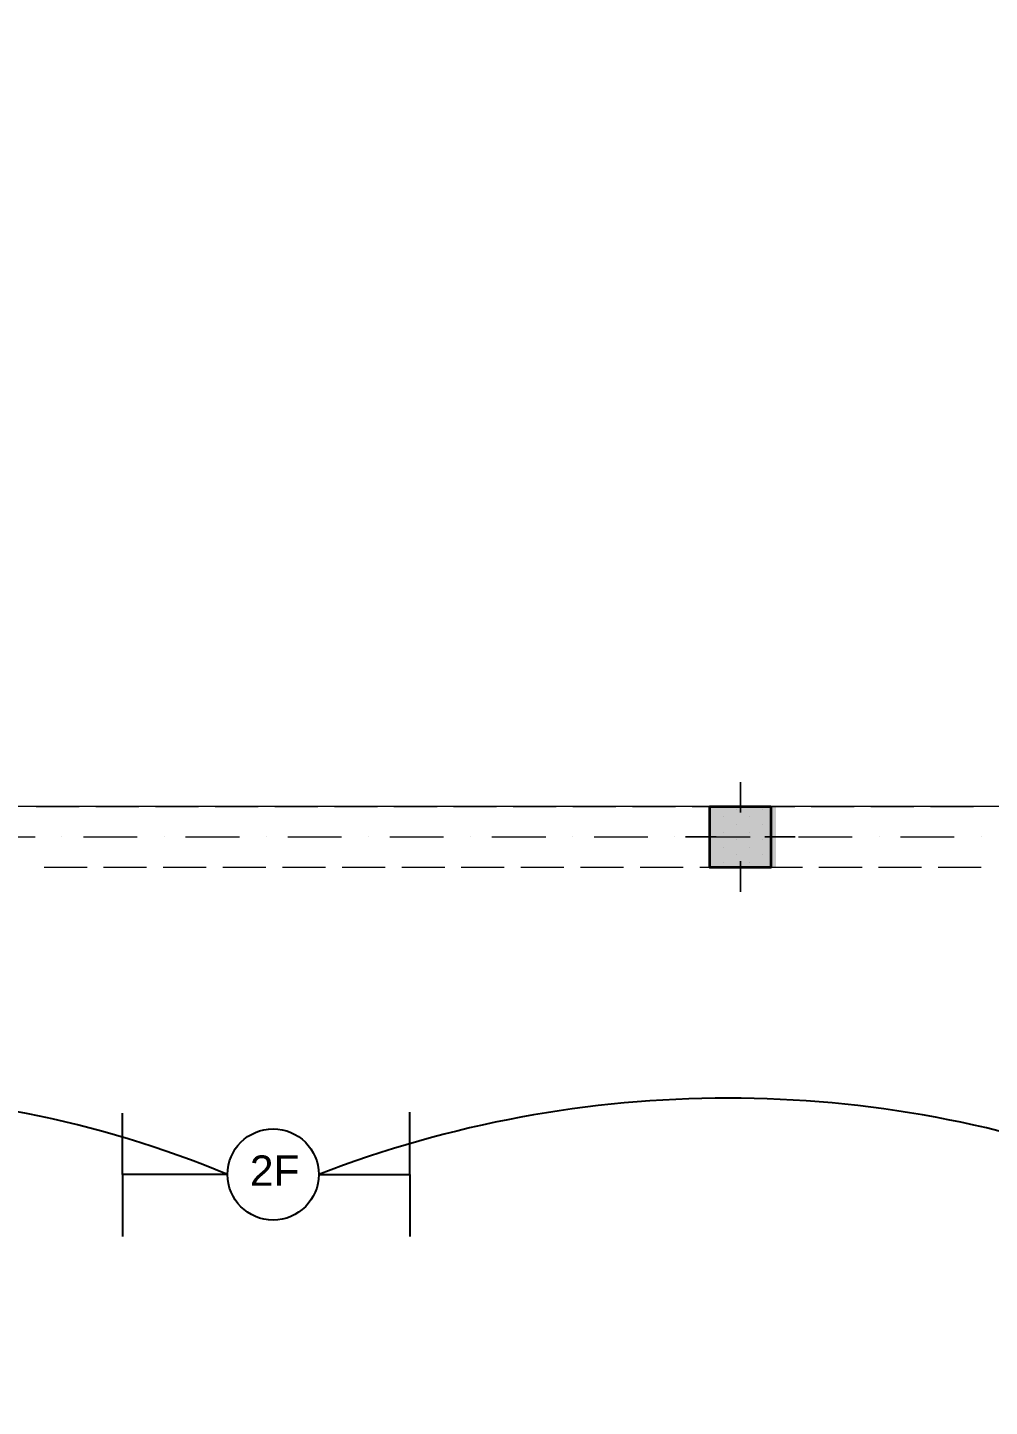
# Model space of a CAD drawing. Header units: inches. Extents: x 206002 to 410047, y 60394 to 83306.
# Drawn here: x 226213 to 229378, y 72319 to 76855 of the extents above; entities that cross this region are included whole.
import ezdxf

# ---------------------------------------------------------------- set-up
doc = ezdxf.new("R2010")
doc.units = ezdxf.units.IN
doc.header["$MEASUREMENT"] = 0
doc.layers.add('LIGHTING', color=1, linetype='Continuous')
doc.layers.add('PDF_Structural - Bearing', color=7, linetype='Continuous')
doc.styles.get("Standard").update_dxf_attribs({"font": 'arial.ttf'})

msp = doc.modelspace()

# ---------------------------------------------------------------- linework, layer by layer
at = {"layer": 'LIGHTING'}
for p, q in [((226525.3, 73082), (226525.3, 73284)), ((227470.9, 73082), (227470.9, 73287.3)), ((226871.1, 73082), (226525.3, 73082)), ((226525.3, 73082), (226525.3, 72877.9)), ((227171.1, 73082), (227470.9, 73082)), ((227470.9, 73082), (227470.9, 72877.9))]:
    msp.add_line(p, q, dxfattribs=at)
msp.add_circle((227021.1, 73082), 150, dxfattribs=at)
for centre, radius, start, end in [((225525.8, 69834), 3515.6, 67.5019, 112.3891), ((228517.6, 69593.7), 3739.2, 68.8926, 111.1074)]:
    msp.add_arc(centre, radius, start, end, dxfattribs=at)
at = {"layer": 'PDF_Structural - Bearing', "lineweight": 18}
msp.add_lwpolyline([(271070.4, 74292.9), (240590.2, 74292.9), (240590.2, 81254.4), (237582.3, 81254.4), (237582.3, 74292.9), (207102.1, 74292.9), (207102.1, 65369.4), (216627.1, 65369.4), (216627.1, 63865.4), (261745.9, 63865.4), (261745.9, 65369.4), (271070.4, 65369.4)], close=True, dxfattribs=at)
at = {"layer": 'PDF_Structural - Bearing', "lineweight": 0}
for points in [[(228558.5, 74373.1), (228558.5, 74272.8)], [(228378, 74192.6), (228478.3, 74192.6)], [(228739, 74192.6), (228638.7, 74192.6)], [(228558.5, 74012.1), (228558.5, 74112.4)]]:
    msp.add_lwpolyline(points, close=True, dxfattribs=at)
at = {"layer": 'PDF_Structural - Bearing', "lineweight": 18}
for points in [[(226241.9, 74293.1), (226383.4, 74293.1)], [(226438, 74293.1), (226579.5, 74293.1)], [(226634.2, 74293.1), (226775.7, 74293.1)], [(226830.4, 74293.1), (226971.8, 74293.1)], [(227026.5, 74293.1), (227168, 74293.1)], [(227222.6, 74293.1), (227364.1, 74293.1)], [(227418.7, 74293.1), (227560.2, 74293.1)], [(227614.8, 74293.1), (227756.3, 74293.1)], [(227811, 74293.1), (227952.4, 74293.1)], [(228007.1, 74293.1), (228148.5, 74293.1)], [(228203.2, 74293.1), (228344.7, 74293.1)], [(228399.3, 74293.1), (228540.9, 74293.1)], [(228595.5, 74293.1), (228737, 74293.1)], [(228791.6, 74293.1), (228933.1, 74293.1)], [(228987.7, 74293.1), (229129.2, 74293.1)], [(229183.9, 74293.1), (229325.3, 74293.1)], [(226267.3, 74092.5), (226408.8, 74092.5)], [(226463.4, 74092.5), (226604.9, 74092.5)], [(226659.5, 74092.5), (226801, 74092.5)], [(226855.6, 74092.5), (226997.1, 74092.5)], [(227051.8, 74092.5), (227193.2, 74092.5)], [(227247.9, 74092.5), (227389.3, 74092.5)], [(227444, 74092.5), (227585.5, 74092.5)], [(227640.1, 74092.5), (227781.7, 74092.5)], [(227836.3, 74092.5), (227977.8, 74092.5)], [(228032.4, 74092.5), (228173.9, 74092.5)], [(228228.6, 74092.5), (228370, 74092.5)], [(228424.7, 74092.5), (228566.1, 74092.5)], [(228620.8, 74092.5), (228762.3, 74092.5)], [(228816.9, 74092.5), (228958.4, 74092.5)], [(229013, 74092.5), (229154.5, 74092.5)], [(229209.1, 74092.5), (229350.6, 74092.5)]]:
    msp.add_lwpolyline(points, dxfattribs=at)
at = {"layer": 'PDF_Structural - Bearing', "lineweight": 35}
msp.add_lwpolyline([(228658.8, 74292.9), (228658.8, 74092.3), (228458.3, 74092.3), (228458.3, 74292.9)], close=True, dxfattribs=at)
msp.add_lwpolyline([(228658.8, 74292.9), (228658.8, 74092.3), (228458.3, 74092.3), (228458.3, 74292.9)], close=True, dxfattribs=at)
at = {"layer": 'PDF_Structural - Bearing', "lineweight": 15}
for points in [[(228458.7, 74283.8), (228458.7, 74283.8)], [(228458.7, 74283.8), (228458.7, 74283.8)], [(228545.5, 74283.8), (228545.5, 74283.8)], [(228545.5, 74283.8), (228545.5, 74283.8)], [(228632.3, 74283.8), (228632.3, 74283.8)], [(228632.3, 74283.8), (228632.3, 74283.8)], [(228458.7, 74233.7), (228458.7, 74233.7)], [(228458.7, 74233.7), (228458.7, 74233.7)], [(228502.1, 74258.8), (228502.1, 74258.8)], [(228502.1, 74258.8), (228502.1, 74258.8)], [(228545.5, 74233.7), (228545.5, 74233.7)], [(228545.5, 74233.7), (228545.5, 74233.7)], [(228588.9, 74258.8), (228588.9, 74258.8)], [(228588.9, 74258.8), (228588.9, 74258.8)], [(228632.3, 74233.7), (228632.3, 74233.7)], [(228632.3, 74233.7), (228632.3, 74233.7)], [(228458.7, 74183.6), (228458.7, 74183.6)], [(228458.7, 74183.6), (228458.7, 74183.6)], [(228502.1, 74208.6), (228502.1, 74208.6)], [(228502.1, 74208.6), (228502.1, 74208.6)], [(228545.5, 74183.6), (228545.5, 74183.6)], [(228545.5, 74183.6), (228545.5, 74183.6)], [(228588.9, 74208.6), (228588.9, 74208.6)], [(228588.9, 74208.6), (228588.9, 74208.6)], [(228632.3, 74183.6), (228632.3, 74183.6)], [(228632.3, 74183.6), (228632.3, 74183.6)], [(228458.7, 74133.4), (228458.7, 74133.4)], [(228458.7, 74133.4), (228458.7, 74133.4)], [(228502.1, 74158.5), (228502.1, 74158.5)], [(228502.1, 74158.5), (228502.1, 74158.5)], [(228545.5, 74133.4), (228545.5, 74133.4)], [(228545.5, 74133.4), (228545.5, 74133.4)], [(228588.9, 74158.5), (228588.9, 74158.5)], [(228588.9, 74158.5), (228588.9, 74158.5)], [(228632.3, 74133.4), (228632.3, 74133.4)], [(228632.3, 74133.4), (228632.3, 74133.4)], [(228502.1, 74108.4), (228502.1, 74108.4)], [(228502.1, 74108.4), (228502.1, 74108.4)], [(228588.9, 74108.4), (228588.9, 74108.4)], [(228588.9, 74108.4), (228588.9, 74108.4)]]:
    msp.add_lwpolyline(points, dxfattribs=at)
at = {"layer": 'PDF_Structural - Bearing', "lineweight": 20}
for points in [[(226060.9, 74192.8), (226237.8, 74192.8)], [(226326.2, 74192.8), (226326.2, 74192.8)], [(226396.9, 74192.8), (226573.8, 74192.8)], [(226662.2, 74192.8), (226662.2, 74192.8)], [(226733, 74192.8), (226909.9, 74192.8)], [(226998.3, 74192.8), (226998.3, 74192.8)], [(227069, 74192.8), (227245.9, 74192.8)], [(227334.3, 74192.8), (227334.3, 74192.8)], [(227405.1, 74192.8), (227581.8, 74192.8)], [(227670.3, 74192.8), (227670.3, 74192.8)], [(227741.1, 74192.8), (227917.9, 74192.8)], [(228006.4, 74192.8), (228006.4, 74192.8)], [(228077.1, 74192.8), (228253.9, 74192.8)], [(228342.4, 74192.8), (228342.4, 74192.8)], [(228413.1, 74192.8), (228590, 74192.8)], [(228678.4, 74192.8), (228678.4, 74192.8)], [(228749.1, 74192.8), (228926, 74192.8)], [(229014.4, 74192.8), (229014.4, 74192.8)], [(229085.2, 74192.8), (229262, 74192.8)], [(229350.4, 74192.8), (229350.4, 74192.8)]]:
    msp.add_lwpolyline(points, dxfattribs=at)
at = {"layer": 'PDF_Structural - Bearing', "lineweight": 0}
msp.add_lwpolyline([(228558.5, 74192.6), (228558.5, 74192.6)], dxfattribs=at)
msp.add_lwpolyline([(228558.5, 74192.6), (228558.5, 74192.6)], dxfattribs=at)
at = {"layer": 'PDF_Structural - Bearing', "color": 7, "lineweight": 0, "true_color": 0xffffff, "transparency": 33554559}
msp.add_solid([(228658.8, 74292.9), (228658.8, 74092.3), (228458.3, 74292.9), (228458.3, 74092.3)], dxfattribs=at)
msp.add_solid([(228658.8, 74292.9), (228658.8, 74092.3), (228458.3, 74292.9), (228458.3, 74092.3)], dxfattribs=at)
at = {"layer": 'PDF_Structural - Bearing', "lineweight": 0, "transparency": 33554559}
msp.add_solid([(228474.5, 74292.9), (228675, 74292.9), (228474.5, 74092.3), (228675, 74092.3)], dxfattribs=at)

# ---------------------------------------------------------------- texts
at = {"layer": 'LIGHTING', "insert": (226944.7, 73144.6), "char_height": 100, "attachment_point": 1}
msp.add_mtext_dynamic_manual_height_columns('2F', width=175.49, gutter_width=1, heights=[0], dxfattribs=at)

doc.saveas('drawing.dxf')
